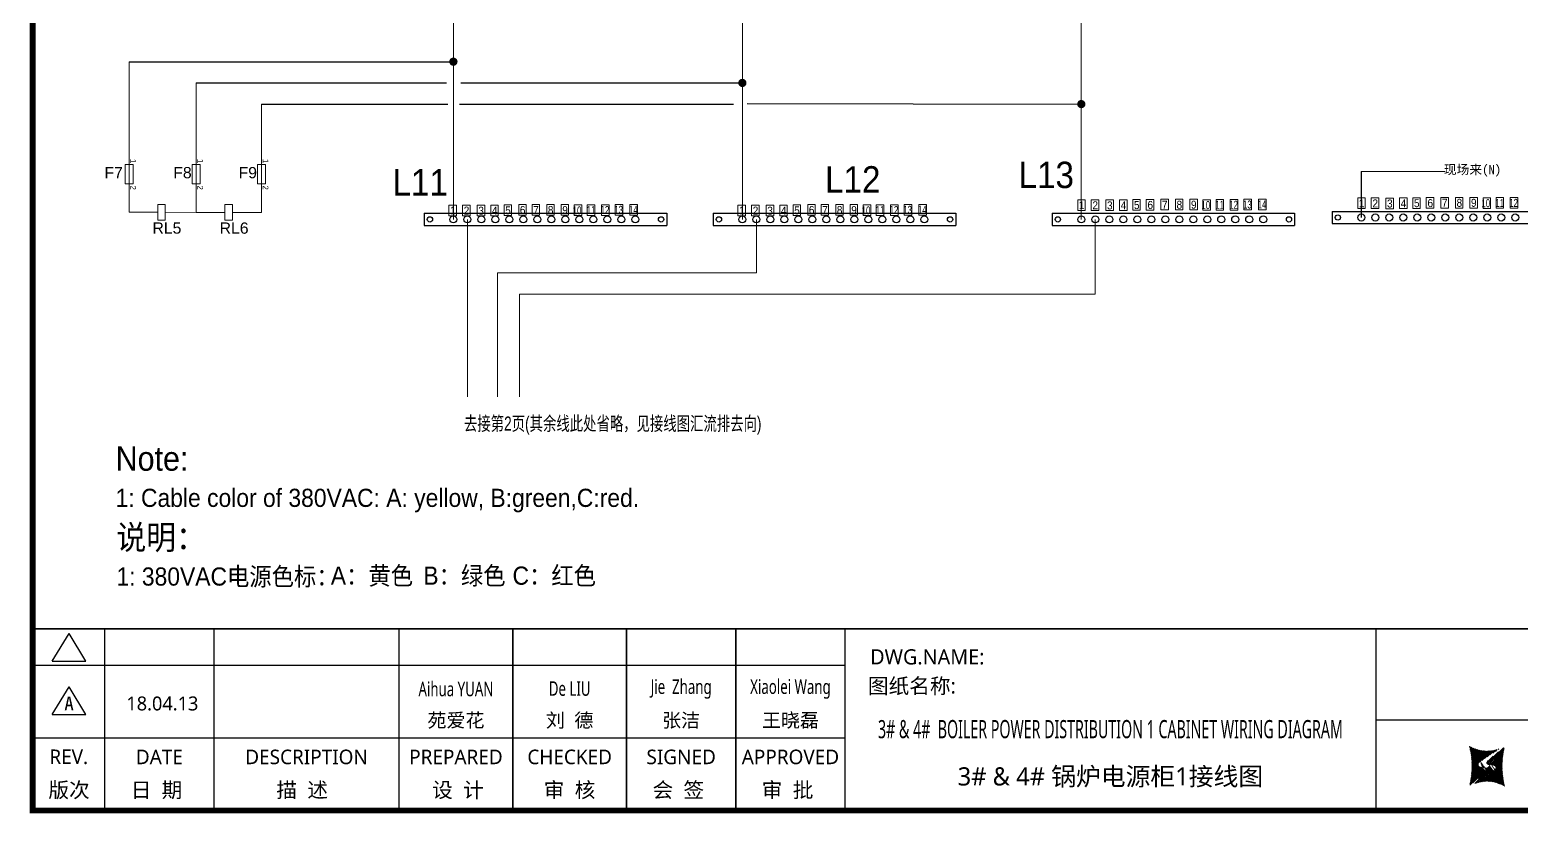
# Model space of a CAD drawing. Extents: x 81437 to 204847, y -54597 to -29444.
# Drawn here: x 91510 to 93971, y -36868 to -35573 of the extents above; entities that cross this region are included whole.
import ezdxf
from ezdxf.enums import TextEntityAlignment as Align

# ---------------------------------------------------------------- set-up
doc = ezdxf.new("R2010")
doc.units = 0
doc.header["$LTSCALE"] = 100
doc.header["$MEASUREMENT"] = 0
for name, color, linetype in [('t', 1, 'Continuous'), ('标准图框及表格', 7, 'Continuous'), ('空气开关', 7, 'Continuous')]:
    doc.layers.add(name, color=color, linetype=linetype)
doc.layers.add('细实线', color=7, linetype='Continuous', lineweight=20)
doc.styles.add('HZ', font='arial.ttf', dxfattribs={"width": 0.7})
doc.styles.get("Standard").update_dxf_attribs({"font": ''})
doc.styles.add('微软雅黑', font='')
doc.styles.get('Standard').set_extended_font_data('SimSun')
doc.styles.get('微软雅黑').set_extended_font_data('Microsoft YaHei')
pattern_1 = [(45, (-6.162819773475348, -58.86246267448996), (-0.736262898216564, 0.7362628982165641), [])]

# ---------------------------------------------------------------- blocks, each defined once
blk = doc.blocks.new('图框')
at = {"layer": '标准图框及表格'}
h = blk.add_hatch(dxfattribs=at)
h.set_pattern_fill('ANSI31', color=5, scale=8.329863809039892, style=0)
h.set_pattern_definition(pattern_1)
edge = h.paths.add_edge_path()
edge.add_arc((2393.094436262916, -3057.016314091056), 55.18534773488954, 238.1092081981581, 291.6531626184834)
edge.add_line((2413.457117633552, -3108.307481089123), (2382.362679957259, -3129.105284474292))
edge.add_arc((2232.744557938924, -3137.191253253037), 135.3602868968974, 346.3915348661821, 374.2500326978034)
edge.add_line((2364.304773850054, -3169.039594784347), (2391.343418124445, -3146.7148906974))
edge.add_line((2385.17637942767, -3139.143911424919), (2389.981166822123, -3139.761302572286))
edge.add_spline(control_points=[(2391.307199095063, -3146.750097628447), (2392.196661605914, -3145.885543305817), (2393.808172678844, -3144.319160410171), (2393.706362376579, -3140.114756849009), (2391.263680388605, -3139.875266105763), (2389.959101290711, -3139.747359722689)], knot_values=[0, 0, 0, 0, 6.844331067525468, 12.40042740766005, 18.76924275352248, 18.76924275352248, 18.76924275352248, 18.76924275352248], weights=[1, 1, 1, 1, 1, 1], degree=3, periodic=0)
edge.add_spline(control_points=[(2382.352543285211, -3129.127895979397), (2381.626555155563, -3129.73152025812), (2380.315378592357, -3130.821700626719), (2379.381276507607, -3132.24510027398), (2378.964379386169, -3132.880374753903)], knot_values=[0, 0, 0, 0, 5.253673658024614, 9.488438564008057, 9.488438564008057, 9.488438564008057, 9.488438564008057], weights=[1, 1, 1, 1, 1], degree=3, periodic=0)
edge.add_spline(control_points=[(2380.109845815059, -3131.144179531064), (2379.558651433159, -3131.767985770505), (2378.469607692277, -3133.249177120419), (2378.75000888206, -3136.59141356358), (2381.696031569307, -3138.758015293683), (2384.022624161043, -3139.007997601494), (2385.15175362843, -3139.129317677358)], knot_values=[10.66597461496156, 10.66597461496156, 10.66597461496156, 10.66597461496156, 18.97770399508879, 28.89455822145742, 41.119553648298, 52.64692538081317, 52.64692538081317, 52.64692538081317, 52.64692538081317], weights=[1, 1, 1, 1, 1, 1, 1], degree=3, periodic=0)
h = blk.add_hatch(dxfattribs=at)
h.set_pattern_fill('ANSI31', color=3, scale=8.329863809039892, style=0)
h.set_pattern_definition(pattern_1)
edge = h.paths.add_edge_path()
edge.add_line((2396.306912351669, -3134.638821765021), (2401.543221691929, -3135.303048767099))
edge.add_spline(control_points=[(2394.881673431148, -3127.632408877759), (2393.992210920092, -3128.496963200258), (2392.380699847337, -3130.063346096064), (2392.482510149457, -3134.26774965708), (2394.925192137576, -3134.507240400384), (2396.229771235499, -3134.635146783385)], knot_values=[0, 0, 0, 0, 6.844331067526932, 12.40042740766158, 18.76924275352342, 18.76924275352342, 18.76924275352342, 18.76924275352342], weights=[1, 1, 1, 1, 1, 1], degree=3, periodic=0)
edge.add_line((2421.884098676157, -3105.342911721815), (2394.845454401773, -3127.667615808762))
edge.add_spline(control_points=[(2406.462349776273, -3142.781070641064), (2406.85282482484, -3142.285248106444), (2407.700959278394, -3140.915136680455), (2407.438863643569, -3137.791092942495), (2404.4928409567, -3135.624491212552), (2402.166248364556, -3135.374508904741), (2401.037118897577, -3135.253188828716)], knot_values=[12.65408913243743, 12.65408913243743, 12.65408913243743, 12.65408913243743, 18.97770399508879, 28.89455822145742, 41.119553648298, 52.64692538081317, 52.64692538081317, 52.64692538081317, 52.64692538081317], weights=[1, 1, 1, 1, 1, 1, 1], degree=3, periodic=0)
edge.add_line((2405.463463917236, -3143.838156073773), (2406.618423075823, -3142.594514654259))
edge.add_line((2403.858524028219, -3145.261600863971), (2405.463463917236, -3143.838156073904))
edge.add_line((2372.73175489228, -3166.075025417009), (2403.826192568573, -3145.277222031841))
edge.add_arc((2393.094436262916, -3217.366192415033), 55.18534773488965, 58.10920819815809, 111.6531626184834)
edge.add_arc((2553.444314586908, -3137.191253253037), 135.360286896897, 166.3915348661823, 194.2500326978024)
at = {"color": 7}
for p, q in [((2209.47921527367, -2910.443887418679), (2209.47921527367, -3210.443887418679)), ((-6.162819773475348, -2970.443887418679), (1333.995352829523, -2970.443887418679)), ((2209.47921527367, -3060.443887418679), (3109.47921527367, -3060.443887418679)), ((-6.162819773475348, -3090.443887418679), (1333.995352829523, -3090.443887418679))]:
    blk.add_line(p, q, dxfattribs=at)
at = {"color": 7, "const_width": 3}
blk.add_lwpolyline([(4109.47921527367, -2910.443887418679), (-6.162819773475348, -2910.443887418679)], dxfattribs=at)
at = {"layer": 't', "color": 7}
for p, q in [((25.78656344305637, -2963.855076038152), (53.73638948711596, -2917.984787991318)), ((81.68621553114644, -2963.855076038152), (53.73638948711596, -2917.984787991318)), ((25.78656344305637, -2963.855076038152), (81.68621553114644, -2963.855076038152)), ((25.78656344305637, -3051.839702165522), (53.73638948711596, -3005.969414118631)), ((81.68621553114644, -3051.839702165522), (53.73638948711596, -3005.969414118631)), ((25.78656344305637, -3051.839702165522), (81.68621553114644, -3051.839702165522))]:
    blk.add_line(p, q, dxfattribs=at)
at = {"layer": 't', "color": 7, "const_width": 9.61519705431492}
blk.add_lwpolyline([(4109.47921527367, -3210.443887418679), (4109.47921527367, -58.86246267448996), (-6.162819773475348, -58.86246267448996), (-6.162819773475348, -3210.443887418679)], close=True, dxfattribs=at)
at = {"layer": 't', "color": 7, "const_width": 2.40379926357873}
for points in [[(112.6024995874977, -2911.645787050457), (112.6024995874977, -3210.443887418679)], [(292.8874443558816, -2911.645787050457), (292.8874443558816, -3210.443887418679)], [(598.2254953145239, -2911.645787050457), (598.2254953145239, -3215.27550872017)], [(785.8254793036103, -2911.645787050457), (785.8254793036103, -3215.27550872017)], [(973.4254632926677, -2911.645787050457), (973.4254632926677, -3215.27550872017)], [(1153.71040806111, -2911.645787050457), (1153.71040806111, -3215.27550872017)], [(1333.995352829523, -2911.645787050457), (1333.995352829523, -3215.27550872017)]]:
    blk.add_lwpolyline(points, dxfattribs=at)
at = {"color": 7, "style": '微软雅黑', "flags": 8}
for tag, p, height in [('DWG.NAME:', (1375.473639447489, -2969.2419877869), 25), ('DWG.NO.:', (3122.023352488108, -3089.264933317976), 24), ('图纸编号', (3309.199899152482, -3111.267140832559), 24), ('FILENO.:', (3122.509725826509, -3164.966587124836), 24), ('文档号', (3311.563545755656, -3182.994948628203), 24)]:
    blk.add_attdef(tag, p, '', height=height, dxfattribs=at)
at = {"color": 7, "style": '微软雅黑', "width": 0.8, "flags": 8}
for tag, p, height in [('PROJECTNAME:', (3119.317365890063, -2971.670387076527), 24), ('PROJECT_NAME', (3324.743137664682, -2969.191656158461), 25)]:
    blk.add_attdef(tag, p, '', height=height, dxfattribs=at)
at = {"color": 7, "style": '微软雅黑', "flags": 8}
for tag, height, width, p in [('RENLIU', 24, 0.7, (692.0254873090671, -3009.243060483925)), ('SHUFENWANG', 24, 0.7, (879.6254712981536, -3009.243060483925)), ('FANGHOU', 24, 0.7, (1063.567935676903, -3009.243060483925)), ('DANDANLI', 24, 0.7, (1243.852880445316, -3009.243060483925)), ('#10STATIONONTROLCABINETCOVER', 30, 0.6, (1771.737284051596, -3076.044837234568)), ('HANGZHOUHOLLYSYSAUTOMATIONCO.,LTD.', 24, 0.7, (2763.919484516009, -3104.577265918681))]:
    blk.add_attdef(tag, text='', height=height, dxfattribs=dict(at, width=width)).set_placement(p, align=Align.MIDDLE)
for tag, p in [('图纸名称:', (1371.649552043295, -3024.785799731683)), ('项目名称', (3272.897224152879, -3045.626842364768))]:
    blk.add_attdef(tag, text='', height=25, dxfattribs=at).set_placement(p, align=Align.BOTTOM_LEFT)
at = {"color": 7, "flags": 8}
blk.add_attdef('A', text='', height=23, dxfattribs=at).set_placement((53.73638948711596, -3033.744016823508), align=Align.MIDDLE)
at = {"color": 7, "style": '微软雅黑', "flags": 8}
for tag, height, p in [('设计时间', 23, (207.7030023673433, -3033.744016823508)), ('刘仁', 23, (692.0254873090671, -3061.050838701933)), ('王姝芬', 23, (879.6254712981536, -3061.050838701933)), ('侯方', 23, (1063.567935676903, -3061.050838701933)), ('李丹丹', 23, (1243.852880445316, -3061.050838701933)), ('PAGEXOFX', 24, (3947.55098377166, -3097.943887418679)), ('REV.', 24, (53.21983990701119, -3121.911417548025)), ('DATE', 24, (202.7449719716897, -3121.911417548025)), ('DESCRIPTION', 24, (445.5564698352027, -3121.911417548025)), ('PREPARED', 24, (692.0254873090671, -3121.911417548025)), ('CHECKED', 24, (879.625471298139, -3121.911417548025)), ('SIGNED', 24, (1063.567935676889, -3121.911417548025)), ('APPROVED', 24, (1243.852880445316, -3121.911417548025)), ('图纸名称', 30, (1771.737284051596, -3153.557526718527)), ('第几页共几页', 24, (3947.55098377166, -3172.943887418679))]:
    blk.add_attdef(tag, text='', height=height, dxfattribs=at).set_placement(p, align=Align.MIDDLE)
at = {"layer": 't', "color": 7, "style": '微软雅黑'}
for s, p in [('版次', (53.73638948711596, -3176.462903945333)), ('日  期', (198.0371495971121, -3176.462903945333)), ('描  述', (438.3267756979694, -3176.462903945333)), ('设  计', (695.3342144116759, -3176.462903945333)), ('审  核', (879.4319590690502, -3176.462903945333)), ('会  签', (1058.860113302311, -3176.462903945333)), ('审  批', (1239.145058070724, -3176.462903945333))]:
    blk.add_text(s, height=25, dxfattribs=at).set_placement(p, align=Align.MIDDLE_CENTER)
at = {"layer": '标准图框及表格', "color": 5, "style": 'HZ'}
for s, p in [('pgqh', (2367.722055843864, -3118.539690870716)), ('hollilas', (2367.889081852576, -3144.830947292762))]:
    blk.add_text(s, height=5.205656721233694, dxfattribs=at).set_placement(p)
at = {"layer": '标准图框及表格', "color": 3, "style": 'HZ'}
for s, height, p in [('auto', 8.676094535389492, (2394.744307490306, -3133.062499086471)), ('hollysys', 4.338047267694746, (2396.375285240625, -3158.593924068552))]:
    blk.add_text(s, height=height, dxfattribs=at).set_placement(p)

msp = doc.modelspace()

# ---------------------------------------------------------------- linework, layer by layer
at = {"color": 2}
msp.add_line((91674.09628150487, -35625.58128195281), (92209.21004519302, -35625.52421730119), dxfattribs=at)
at = {"color": 3}
for p, q in [((91785.03622230132, -35660.62728195282), (92197.6595879154, -35660.58193157179)), ((92221.491466038, -35660.57931227089), (92685.96508371606, -35660.53684535448))]:
    msp.add_line(p, q, dxfattribs=at)
at = {"color": 1}
for p, q in [((91892.61550977475, -35695.67328195286), (92199.89399017884, -35695.63545777467)), ((92219.256813302, -35695.63307432475), (92671.45066066878, -35695.58649202004)), ((92694.06558420844, -35694.5663855293), (93241.76168826601, -35695.53616349947))]:
    msp.add_line(p, q, dxfattribs=at)
msp.add_line((93707.0869869768, -35806.54151918166), (93707.0869869768, -35882.71151918163))
at = {"color": 6}
for p, q in [((92161.23011640654, -35875.81115896066), (92561.23011640654, -35875.81115896066)), ((92161.23011640654, -35875.81115896066), (92161.23011640654, -35895.81115896066)), ((92161.23011640654, -35895.81115896066), (92561.23011640654, -35895.81115896066)), ((92561.23011640654, -35875.81115896066), (92561.23011640654, -35895.81115896066)), ((92637.98215722416, -35875.81115895596), (93037.98215722416, -35875.81115895596)), ((92637.98215722416, -35875.81115895596), (92637.98215722416, -35895.81115895596)), ((92637.98215722416, -35895.81115895596), (93037.98215722416, -35895.81115895596)), ((93037.98215722416, -35875.81115895596), (93037.98215722416, -35895.81115895596)), ((93037.98215722416, -35875.81115895596), (93037.98215722416, -35895.81115895596)), ((93197.12937744783, -35875.81115896066), (93597.12937744783, -35875.81115896066)), ((93197.12937744783, -35875.81115896066), (93197.12937744783, -35895.81115896066)), ((93197.12937744783, -35895.81115896066), (93597.12937744783, -35895.81115896066)), ((93597.12937744783, -35875.81115896066), (93597.12937744783, -35895.81115896066)), ((93597.12937744783, -35875.81115896066), (93597.12937744783, -35895.81115896066)), ((93659.07930023629, -35872.70311440713), (94059.07930023629, -35872.70311440713)), ((93659.07930023629, -35872.70311440713), (93659.07930023629, -35892.70311440713)), ((93659.07930023629, -35892.70311440713), (94059.07930023629, -35892.70311440713))]:
    msp.add_line(p, q, dxfattribs=at)
for centre, radius in [((92170.59826000173, -35885.8200354986), 4.356000000000001), ((92170.59826000173, -35885.8200354986), 4.356000000000001), ((92209.23780314706, -35885.81956373516), 5.808000000000001), ((92232.32605209335, -35885.7979498856), 5.808000000000001), ((92232.32605209335, -35885.81956373516), 5.808000000000001), ((92255.41430103965, -35885.7979498856), 5.808000000000001), ((92255.41430103965, -35885.81956373516), 5.808000000000001), ((92278.50254998595, -35885.7979498856), 5.808000000000001), ((92278.50254998595, -35885.81956373516), 5.808000000000001), ((92301.59079893224, -35885.7979498856), 5.808000000000001), ((92301.59079893224, -35885.81956373516), 5.808000000000001), ((92324.67904787854, -35885.7979498856), 5.808000000000001), ((92324.67904787854, -35885.81956373516), 5.808000000000001), ((92347.76729682484, -35885.7979498856), 5.808000000000001), ((92347.76729682484, -35885.81956373516), 5.808000000000001), ((92370.85554577113, -35885.7979498856), 5.808000000000001), ((92370.85554577113, -35885.81956373516), 5.808000000000001), ((92393.94379471743, -35885.7979498856), 5.808000000000001), ((92393.94379471743, -35885.81956373516), 5.808000000000001), ((92417.03204366373, -35885.7979498856), 5.808000000000001), ((92417.03204366373, -35885.81956373516), 5.808000000000001), ((92440.12029261002, -35885.7979498856), 5.808000000000001), ((92440.12029261002, -35885.81956373516), 5.808000000000001), ((92463.20854155632, -35885.7979498856), 5.808000000000001), ((92463.20854155632, -35885.81956373516), 5.808000000000001), ((92486.29679050262, -35885.7979498856), 5.808000000000001), ((92486.29679050262, -35885.81956373516), 5.808000000000001), ((92509.38503944891, -35885.7979498856), 5.808000000000001), ((92551.86197281136, -35885.8200354986), 4.356000000000001), ((92551.86197281136, -35885.8200354986), 4.356000000000001), ((92647.35030081935, -35885.8200354939), 4.356000000000001), ((92647.35030081935, -35885.8200354939), 4.356000000000001), ((92685.98984396468, -35885.81956373046), 5.808000000000001), ((92709.07809291098, -35885.7979498809), 5.808000000000001), ((92709.07809291098, -35885.81956373046), 5.808000000000001), ((92732.16634185727, -35885.7979498809), 5.808000000000001), ((92732.16634185727, -35885.81956373046), 5.808000000000001), ((92755.25459080357, -35885.7979498809), 5.808000000000001), ((92755.25459080357, -35885.81956373046), 5.808000000000001), ((92778.34283974986, -35885.7979498809), 5.808000000000001), ((92778.34283974986, -35885.81956373046), 5.808000000000001), ((92801.43108869616, -35885.7979498809), 5.808000000000001), ((92801.43108869616, -35885.81956373046), 5.808000000000001), ((92824.51933764246, -35885.7979498809), 5.808000000000001), ((92824.51933764246, -35885.81956373046), 5.808000000000001), ((92847.60758658875, -35885.7979498809), 5.808000000000001), ((92847.60758658875, -35885.81956373046), 5.808000000000001), ((92870.69583553505, -35885.7979498809), 5.808000000000001), ((92870.69583553505, -35885.81956373046), 5.808000000000001), ((92893.78408448135, -35885.7979498809), 5.808000000000001), ((92893.78408448135, -35885.81956373046), 5.808000000000001), ((92916.87233342764, -35885.7979498809), 5.808000000000001), ((92916.87233342764, -35885.81956373046), 5.808000000000001), ((92939.96058237394, -35885.7979498809), 5.808000000000001), ((92939.96058237394, -35885.81956373046), 5.808000000000001), ((92963.04883132024, -35885.7979498809), 5.808000000000001), ((92963.04883132024, -35885.81956373046), 5.808000000000001), ((92986.13708026653, -35885.7979498809), 5.808000000000001), ((93028.61401362898, -35885.8200354939), 4.356000000000001), ((93028.61401362898, -35885.8200354939), 4.356000000000001), ((93206.49752104301, -35885.8200354986), 4.356000000000001), ((93206.49752104301, -35885.8200354986), 4.356000000000001), ((93245.13706418834, -35885.81956373516), 5.808000000000001), ((93268.22531313464, -35885.7979498856), 5.808000000000001), ((93268.22531313464, -35885.81956373516), 5.808000000000001), ((93291.31356208093, -35885.7979498856), 5.808000000000001), ((93291.31356208093, -35885.81956373516), 5.808000000000001), ((93314.40181102723, -35885.7979498856), 5.808000000000001), ((93314.40181102723, -35885.81956373516), 5.808000000000001), ((93337.49005997353, -35885.7979498856), 5.808000000000001), ((93337.49005997353, -35885.81956373516), 5.808000000000001), ((93360.57830891982, -35885.7979498856), 5.808000000000001), ((93360.57830891982, -35885.81956373516), 5.808000000000001), ((93383.66655786612, -35885.7979498856), 5.808000000000001), ((93383.66655786612, -35885.81956373516), 5.808000000000001), ((93406.75480681242, -35885.7979498856), 5.808000000000001), ((93406.75480681242, -35885.81956373516), 5.808000000000001), ((93429.84305575871, -35885.7979498856), 5.808000000000001), ((93429.84305575871, -35885.81956373516), 5.808000000000001), ((93452.93130470501, -35885.7979498856), 5.808000000000001), ((93452.93130470501, -35885.81956373516), 5.808000000000001), ((93476.0195536513, -35885.7979498856), 5.808000000000001), ((93476.0195536513, -35885.81956373516), 5.808000000000001), ((93499.1078025976, -35885.7979498856), 5.808000000000001), ((93499.1078025976, -35885.81956373516), 5.808000000000001), ((93522.1960515439, -35885.7979498856), 5.808000000000001), ((93522.1960515439, -35885.81956373516), 5.808000000000001), ((93545.2843004902, -35885.7979498856), 5.808000000000001), ((93587.76123385264, -35885.8200354986), 4.356000000000001), ((93587.76123385264, -35885.8200354986), 4.356000000000001), ((93668.44744383148, -35882.71199094507), 4.356000000000001), ((93668.44744383148, -35882.71199094507), 4.356000000000001), ((93707.0869869768, -35882.71151918163), 5.808000000000001), ((93730.1752359231, -35882.68990533207), 5.808000000000001), ((93730.1752359231, -35882.71151918163), 5.808000000000001), ((93753.2634848694, -35882.68990533207), 5.808000000000001), ((93753.2634848694, -35882.71151918163), 5.808000000000001), ((93776.3517338157, -35882.68990533207), 5.808000000000001), ((93776.3517338157, -35882.71151918163), 5.808000000000001), ((93799.43998276199, -35882.68990533207), 5.808000000000001), ((93799.43998276199, -35882.71151918163), 5.808000000000001), ((93822.52823170829, -35882.68990533207), 5.808000000000001), ((93822.52823170829, -35882.71151918163), 5.808000000000001), ((93845.61648065459, -35882.68990533207), 5.808000000000001), ((93845.61648065459, -35882.71151918163), 5.808000000000001), ((93868.70472960088, -35882.68990533207), 5.808000000000001), ((93868.70472960088, -35882.71151918163), 5.808000000000001), ((93891.79297854718, -35882.68990533207), 5.808000000000001), ((93891.79297854718, -35882.71151918163), 5.808000000000001), ((93914.88122749348, -35882.68990533207), 5.808000000000001), ((93914.88122749348, -35882.71151918163), 5.808000000000001), ((93937.96947643977, -35882.68990533207), 5.808000000000001), ((93937.96947643977, -35882.71151918163), 5.808000000000001), ((93961.05772538607, -35882.68990533207), 5.808000000000001), ((93961.05772538607, -35882.71151918163), 5.808000000000001)]:
    msp.add_circle(centre, radius, dxfattribs=at)
at = {"layer": '细实线', "color": 2}
for p, q in [((92209.23780314706, -35885.81956373516), (92209.19185708083, -35454.9683847351)), ((91674.09628150487, -35625.58128195281), (91674.09628150488, -35874.16392034056)), ((92232.32605209335, -35885.7979498856), (92232.32605209335, -36178.66250211087))]:
    msp.add_line(p, q, dxfattribs=at)
at = {"layer": '细实线', "color": 3}
for p, q in [((92685.98984396468, -35885.81956373046), (92685.94646952912, -35491.17446545461)), ((91785.03622230132, -35660.62728195282), (91784.92541150919, -35874.18749047318)), ((92709.07809291098, -35885.8450486201), (92709.07809291098, -35974.08704862021)), ((92709.07809291098, -35974.06543477535), (92281.83780355987, -35974.06543477535)), ((92281.83780355987, -35974.06543477535), (92281.83780355987, -36178.68798700051))]:
    msp.add_line(p, q, dxfattribs=at)
at = {"layer": '细实线', "color": 1}
for p, q in [((93245.13706418834, -35885.81956373516), (93245.09381228482, -35534.4469806763)), ((91892.61550977475, -35695.67328195286), (91892.63425635545, -35874.25616254113)), ((93268.22531313464, -35885.81956373516), (93268.22531313464, -36009.10756373529)), ((93268.22531313464, -36009.11143477538), (92318.13780355988, -36009.11143477538)), ((92318.13780355988, -36009.11143477538), (92318.13780355988, -36178.68798700051))]:
    msp.add_line(p, q, dxfattribs=at)
at = {"layer": '细实线'}
for p, q in [((93845.22693414275, -35806.54151918166), (93707.0869869768, -35806.54151918166)), ((91721.49672245953, -35874.16392034056), (91674.09628150488, -35874.16392034056)), ((91832.32582452716, -35874.23258321), (91784.92538357254, -35874.23258321))]:
    msp.add_line(p, q, dxfattribs=at)
at = {"layer": '细实线', "color": 0}
for p, q in [((91784.92541150919, -35874.18749047318), (91733.75041982412, -35874.16392034056)), ((91892.61550977475, -35874.25615334262), (91844.57952189175, -35874.23258321))]:
    msp.add_line(p, q, dxfattribs=at)
at = {"layer": '细实线', "color": 7, "const_width": 6.795798436627199}
for points in [[(92205.85809204089, -35625.52421730119, 1), (92212.65389047761, -35625.52421730119, 1)], [(92682.61313056394, -35660.53684534978, 1), (92689.40892900067, -35660.53684534978, 1)], [(93241.76168826601, -35695.53616349947, 1), (93248.55748670273, -35695.53616349947, 1)]]:
    msp.add_lwpolyline(points, format="xyb", close=True, dxfattribs=at)
at = {"layer": '细实线', "color": 0}
for points in [[(91680.70461854368, -35795.15783417794), (91680.70461854368, -35827.29190175265), (91667.48794446609, -35827.29190175265), (91667.48794446609, -35795.15783417794)], [(91791.50982846798, -35795.15783417794), (91791.50982846798, -35827.29190175265), (91778.2931543904, -35827.29190175265), (91778.2931543904, -35795.15783417794)], [(91899.22384681353, -35795.15783417794), (91899.22384681353, -35827.29190175265), (91886.00717273596, -35827.29190175265), (91886.00717273596, -35795.15783417794)]]:
    msp.add_lwpolyline(points, close=True, dxfattribs=at)
at = {"layer": '细实线'}
for points in [[(91733.75041982412, -35861.43405162595), (91733.75041982412, -35886.89378905517), (91721.49672245953, -35886.89378905517), (91721.49672245953, -35861.43405162595)], [(91844.57952189176, -35861.50271449539), (91844.57952189176, -35886.9624519246), (91832.32582452717, -35886.9624519246), (91832.32582452717, -35861.50271449539)]]:
    msp.add_lwpolyline(points, close=True, dxfattribs=at)
at = {"layer": '细实线', "color": 7}
for points in [[(92201.98894227819, -35862.13976344078), (92214.4405865101, -35862.13976344078), (92214.4405865101, -35879.70852174061), (92201.98894227819, -35879.70852174061)], [(92224.41590553221, -35862.33783035661), (92236.86754976412, -35862.33783035661), (92236.86754976412, -35879.90658865643), (92224.41590553221, -35879.90658865643)], [(92248.4283186418, -35862.53583723395), (92260.87996287372, -35862.53583723395), (92260.87996287372, -35880.10459553378), (92248.4283186418, -35880.10459553378)], [(92270.94072274616, -35862.36298647595), (92283.39236697808, -35862.36298647595), (92283.39236697808, -35879.93174477577), (92270.94072274616, -35879.93174477577)], [(92292.85368162752, -35861.94443282102), (92305.30532585943, -35861.94443282102), (92305.30532585943, -35879.51319112084), (92292.85368162752, -35879.51319112084)], [(92317.01423458822, -35861.33200585198), (92329.46587882013, -35861.33200585198), (92329.46587882013, -35878.9007641518), (92317.01423458822, -35878.9007641518)], [(92339.12085916805, -35861.36418647243), (92351.57250339996, -35861.36418647243), (92351.57250339996, -35878.93294477226), (92339.12085916805, -35878.93294477226)], [(92363.18665382537, -35861.38375901398), (92375.63829805728, -35861.38375901398), (92375.63829805728, -35878.9525173138), (92363.18665382537, -35878.9525173138)], [(92386.96241113418, -35861.35001739328), (92399.4140553661, -35861.35001739328), (92399.4140553661, -35878.91877569311), (92386.96241113418, -35878.91877569311)], [(92408.70355665387, -35862.04706404157), (92421.15520088578, -35862.04706404157), (92421.15520088578, -35879.61582234139), (92408.70355665387, -35879.61582234139)], [(92430.19679639585, -35861.62845034817), (92442.64844062776, -35861.62845034817), (92442.64844062776, -35879.19720864799), (92430.19679639585, -35879.19720864799)], [(92453.62867206542, -35861.61748878157), (92466.08031629733, -35861.61748878157), (92466.08031629733, -35879.18624708139), (92453.62867206542, -35879.18624708139)], [(92476.21358943527, -35861.223276181), (92488.66523366718, -35861.223276181), (92488.66523366718, -35878.79203448082), (92476.21358943527, -35878.79203448082)], [(92500.49242340459, -35861.08008442767), (92512.9440676365, -35861.08008442767), (92512.9440676365, -35878.6488427275), (92500.49242340459, -35878.6488427275)], [(92678.7409830958, -35862.13976343608), (92691.19262732772, -35862.13976343608), (92691.19262732772, -35879.70852173591), (92678.7409830958, -35879.70852173591)], [(92701.16794634983, -35862.33783035191), (92713.61959058174, -35862.33783035191), (92713.61959058174, -35879.90658865173), (92701.16794634983, -35879.90658865173)], [(92725.18035945942, -35862.53583722925), (92737.63200369134, -35862.53583722925), (92737.63200369134, -35880.10459552908), (92725.18035945942, -35880.10459552908)], [(92747.69276356378, -35862.36298647125), (92760.1444077957, -35862.36298647125), (92760.1444077957, -35879.93174477107), (92747.69276356378, -35879.93174477107)], [(92769.60572244514, -35861.94443281632), (92782.05736667705, -35861.94443281632), (92782.05736667705, -35879.51319111614), (92769.60572244514, -35879.51319111614)], [(92793.76627540584, -35861.33200584728), (92806.21791963775, -35861.33200584728), (92806.21791963775, -35878.9007641471), (92793.76627540584, -35878.9007641471)], [(92815.87289998567, -35861.36418646773), (92828.32454421758, -35861.36418646773), (92828.32454421758, -35878.93294476756), (92815.87289998567, -35878.93294476756)], [(92839.93869464299, -35861.38375900928), (92852.3903388749, -35861.38375900928), (92852.3903388749, -35878.9525173091), (92839.93869464299, -35878.9525173091)], [(92863.7144519518, -35861.35001738858), (92876.16609618372, -35861.35001738858), (92876.16609618372, -35878.91877568841), (92863.7144519518, -35878.91877568841)], [(92885.45559747149, -35862.04706403687), (92897.9072417034, -35862.04706403687), (92897.9072417034, -35879.61582233669), (92885.45559747149, -35879.61582233669)], [(92906.94883721347, -35861.62845034347), (92919.40048144538, -35861.62845034347), (92919.40048144538, -35879.19720864329), (92906.94883721347, -35879.19720864329)], [(92930.38071288304, -35861.61748877687), (92942.83235711495, -35861.61748877687), (92942.83235711495, -35879.18624707669), (92930.38071288304, -35879.18624707669)], [(92952.96563025289, -35861.2232761763), (92965.4172744848, -35861.2232761763), (92965.4172744848, -35878.79203447612), (92952.96563025289, -35878.79203447612)], [(92977.24446422221, -35861.08008442297), (92989.69610845413, -35861.08008442297), (92989.69610845413, -35878.6488427228), (92977.24446422221, -35878.6488427228)], [(93239.19872630485, -35853.38915629288), (93251.65037053676, -35853.38915629288), (93251.65037053676, -35870.9579145927), (93239.19872630485, -35870.9579145927)], [(93261.62568955887, -35853.5872232087), (93274.07733379079, -35853.5872232087), (93274.07733379079, -35871.15598150852), (93261.62568955887, -35871.15598150852)], [(93285.63810266847, -35853.78523008605), (93298.08974690038, -35853.78523008605), (93298.08974690038, -35871.35398838587), (93285.63810266847, -35871.35398838587)], [(93308.15050677283, -35853.61237932804), (93320.60215100474, -35853.61237932804), (93320.60215100474, -35871.18113762786), (93308.15050677283, -35871.18113762786)], [(93330.06346565418, -35853.19382567312), (93342.5151098861, -35853.19382567312), (93342.5151098861, -35870.76258397294), (93330.06346565418, -35870.76258397294)], [(93352.4195959438, -35853.03216754433), (93364.87124017571, -35853.03216754433), (93364.87124017571, -35870.60092584415), (93352.4195959438, -35870.60092584415)], [(93376.33064319471, -35852.61357932453), (93388.78228742663, -35852.61357932453), (93388.78228742663, -35870.18233762435), (93376.33064319471, -35870.18233762435)], [(93400.39643785203, -35852.63315186607), (93412.84808208395, -35852.63315186607), (93412.84808208395, -35870.2019101659), (93400.39643785203, -35870.2019101659)], [(93424.17219516085, -35852.59941024538), (93436.62383939276, -35852.59941024538), (93436.62383939276, -35870.1681685452), (93424.17219516085, -35870.1681685452)], [(93445.91334068053, -35853.29645689366), (93458.36498491245, -35853.29645689366), (93458.36498491245, -35870.86521519348), (93445.91334068053, -35870.86521519348)], [(93467.40658042251, -35852.87784320026), (93479.85822465442, -35852.87784320026), (93479.85822465442, -35870.44660150008), (93467.40658042251, -35870.44660150008)], [(93490.83845609208, -35852.86688163366), (93503.290100324, -35852.86688163366), (93503.290100324, -35870.43563993349), (93490.83845609208, -35870.43563993349)], [(93513.42337346193, -35852.47266903309), (93525.87501769385, -35852.47266903309), (93525.87501769385, -35870.04142733292), (93513.42337346193, -35870.04142733292)], [(93537.70220743126, -35852.32947727977), (93550.15385166317, -35852.32947727977), (93550.15385166317, -35869.89823557959), (93537.70220743126, -35869.89823557959)], [(93701.14864909332, -35850.28111173934), (93713.60029332523, -35850.28111173934), (93713.60029332523, -35867.84987003916), (93701.14864909332, -35867.84987003916)], [(93723.57561234734, -35850.47917865517), (93736.02725657925, -35850.47917865517), (93736.02725657925, -35868.04793695499), (93723.57561234734, -35868.04793695499)], [(93747.58802545693, -35850.67718553251), (93760.03966968885, -35850.67718553251), (93760.03966968885, -35868.24594383233), (93747.58802545693, -35868.24594383233)], [(93770.1004295613, -35850.50433477451), (93782.55207379321, -35850.50433477451), (93782.55207379321, -35868.07309307433), (93770.1004295613, -35868.07309307433)], [(93792.01338844265, -35850.08578111958), (93804.46503267456, -35850.08578111958), (93804.46503267456, -35867.6545394194), (93792.01338844265, -35867.6545394194)], [(93814.36951873226, -35849.92412299079), (93826.82116296417, -35849.92412299079), (93826.82116296417, -35867.49288129061), (93814.36951873226, -35867.49288129061)], [(93838.28056598318, -35849.50553477099), (93850.7322102151, -35849.50553477099), (93850.7322102151, -35867.07429307081), (93838.28056598318, -35867.07429307081)], [(93862.3463606405, -35849.52510731254), (93874.79800487241, -35849.52510731254), (93874.79800487241, -35867.09386561236), (93862.3463606405, -35867.09386561236)], [(93886.12211794931, -35849.49136569184), (93898.57376218123, -35849.49136569184), (93898.57376218123, -35867.06012399167), (93886.12211794931, -35867.06012399167)], [(93907.863263469, -35850.18841234013), (93920.31490770091, -35850.18841234013), (93920.31490770091, -35867.75717063995), (93907.863263469, -35867.75717063995)], [(93929.35650321098, -35849.76979864672), (93941.80814744289, -35849.76979864672), (93941.80814744289, -35867.33855694655), (93929.35650321098, -35867.33855694655)], [(93952.78837888055, -35849.75883708013), (93965.24002311246, -35849.75883708013), (93965.24002311246, -35867.32759537995), (93952.78837888055, -35867.32759537995)]]:
    msp.add_lwpolyline(points, close=True, dxfattribs=at)

# ---------------------------------------------------------------- block references
at = {"color": 1}
ref = msp.add_blockref('图框', (91521.4415027287, -33651.23391940312), dxfattribs=at)
ref.add_attrib('图纸名称:', '图纸名称:', dxfattribs={"color": 7, "height": 25, "style": '微软雅黑', "flags": 8}).set_placement((92893.091054772, -36676.01971913481), align=Align.BOTTOM_LEFT)
ref.add_attrib('#10STATIONONTROLCABINETCOVER', '3# & 4#  BOILER POWER DISTRIBUTION 1 CABINET WIRING DIAGRAM', dxfattribs={"color": 7, "height": 30, "style": '微软雅黑', "width": 0.6, "flags": 8}).set_placement((93293.1787867803, -36727.27875663769), align=Align.MIDDLE)
ref.add_attrib('DWG.NAME:', 'DWG.NAME:', (92896.91514217619, -36620.47590719003), dxfattribs={"color": 7, "height": 25, "style": '微软雅黑', "flags": 8})
ref.add_attrib('DANDANLI', 'Xiaolei Wang', dxfattribs={"color": 7, "height": 24, "style": '微软雅黑', "width": 0.6999999999999998, "flags": 8}).set_placement((92765.29438317401, -36660.47697988705), align=Align.MIDDLE)
ref.add_attrib('FANGHOU', 'Jie  Zhang', dxfattribs={"color": 7, "height": 24, "style": '微软雅黑', "width": 0.6999999999999998, "flags": 8}).set_placement((92585.0094384056, -36660.47697988705), align=Align.MIDDLE)
ref.add_attrib('SHUFENWANG', 'De LIU', dxfattribs={"color": 7, "height": 24, "style": '微软雅黑', "width": 0.6999999999999998, "flags": 8}).set_placement((92401.06697402685, -36660.47697988705), align=Align.MIDDLE)
ref.add_attrib('RENLIU', 'Aihua YUAN', dxfattribs={"color": 7, "height": 24, "style": '微软雅黑', "width": 0.6999999999999998, "flags": 8}).set_placement((92213.46699003776, -36660.47697988705), align=Align.MIDDLE)
ref.add_attrib('APPROVED', 'APPROVED', dxfattribs={"color": 7, "height": 24, "style": '微软雅黑'}).set_placement((92765.29438317401, -36773.14533695115), align=Align.MIDDLE)
ref.add_attrib('SIGNED', 'SIGNED', dxfattribs={"color": 7, "height": 24, "style": '微软雅黑'}).set_placement((92585.0094384056, -36773.14533695115), align=Align.MIDDLE)
ref.add_attrib('CHECKED', 'CHECKED', dxfattribs={"color": 7, "height": 24, "style": '微软雅黑'}).set_placement((92401.06697402685, -36773.14533695115), align=Align.MIDDLE)
ref.add_attrib('PREPARED', 'PREPARED', dxfattribs={"color": 7, "height": 24, "style": '微软雅黑'}).set_placement((92213.46699003776, -36773.14533695115), align=Align.MIDDLE)
ref.add_attrib('DESCRIPTION', 'DESCRIPTION', dxfattribs={"color": 7, "height": 24, "style": '微软雅黑'}).set_placement((91966.9979725639, -36773.14533695115), align=Align.MIDDLE)
ref.add_attrib('DATE', 'DATE', dxfattribs={"color": 7, "height": 24, "style": '微软雅黑', "flags": 8}).set_placement((91724.1864747004, -36773.14533695115), align=Align.MIDDLE)
ref.add_attrib('REV.', 'REV.', dxfattribs={"color": 7, "height": 24, "style": '微软雅黑', "flags": 8}).set_placement((91574.66134263572, -36773.14533695115), align=Align.MIDDLE)
ref.add_attrib('A', 'A', dxfattribs={"color": 7, "height": 23, "flags": 8}).set_placement((91575.17789221581, -36684.97793622663), align=Align.MIDDLE)
ref.add_attrib('设计时间', '18.04.13', dxfattribs={"color": 7, "height": 23, "style": '微软雅黑', "flags": 8}).set_placement((91729.14450509605, -36684.97793622663), align=Align.MIDDLE)
ref.add_attrib('李丹丹', '王晓磊', dxfattribs={"color": 7, "height": 23, "style": '微软雅黑', "flags": 8}).set_placement((92765.29438317401, -36712.28475810506), align=Align.MIDDLE)
ref.add_attrib('侯方', '张洁', dxfattribs={"color": 7, "height": 23, "style": '微软雅黑', "flags": 8}).set_placement((92585.0094384056, -36712.28475810506), align=Align.MIDDLE)
ref.add_attrib('王姝芬', '刘  德', dxfattribs={"color": 7, "height": 23, "style": '微软雅黑', "flags": 8}).set_placement((92401.06697402685, -36712.28475810506), align=Align.MIDDLE)
ref.add_attrib('刘仁', '苑爱花', dxfattribs={"color": 7, "height": 23, "style": '微软雅黑', "flags": 8}).set_placement((92213.46699003776, -36712.28475810506), align=Align.MIDDLE)
ref.add_attrib('图纸名称', '3# & 4# 锅炉电源柜1接线图', dxfattribs={"color": 7, "height": 30, "style": '微软雅黑', "flags": 8}).set_placement((93293.1787867803, -36804.79144612165), align=Align.MIDDLE)

# ---------------------------------------------------------------- texts
at = {"style": 'HZ'}
for s, height, width, p in [('L12', 43.56, 0.9, (92822.44992688573, -35841.54248066917)), ('L13', 43.56, 0.9, (93141.63763306288, -35834.14585502035)), ('L11', 43.56, 0.9, (92108.75628820644, -35846.47473038709)), ('去接第2页(其余线此处省略，见接线图汇流排去向)', 23.1, 0.7, (92226.69052682245, -36234.3241245008))]:
    msp.add_text(s, height=height, dxfattribs=dict(at, width=width)).set_placement(p)
msp.add_text('现场来(N)', height=15.42867169077395).set_placement((93843.22773371257, -35811.24566955647))
at = {"color": 3, "style": 'HZ', "width": 0.9}
for s, height, p in [('Note:', 40, (91651.96011315173, -36300.73030198003)), ('1: Cable color of 380VAC: A: yellow, B:green,C:red.', 30, (91651.96011315173, -36360.47573826746)), ('说明：', 40, (91653.37756173356, -36430.61446615607)), ('说明：', 40, (91653.37756173356, -36430.61446615607)), ('1: 380VAC电源色标：', 30, (91653.37756173356, -36490.3599024435)), ('A：黄色', 30, (92007.03389458745, -36488.92828008473)), ('B：绿色', 30, (92159.65136347528, -36488.92844263562)), ('C：红色', 30, (92306.78955220492, -36488.92844263562))]:
    msp.add_text(s, height=height, dxfattribs=at).set_placement(p)
at = {"layer": '空气开关', "style": 'HZ'}
for s, width, p in [('1', 0.9, (92203.88928834097, -35877.69538546226)), ('2', 0.9, (92226.316251595, -35877.89345237808)), ('3', 0.9, (92250.32866470462, -35878.09145925543)), ('4', 0.9, (92272.84106880898, -35877.91860849743)), ('5', 0.9, (92294.7540276903, -35877.5000548425)), ('6', 0.9, (92318.914580651, -35876.88762787346)), ('7', 0.9, (92341.02120523083, -35876.91980849391)), ('8', 0.9, (92365.08699988815, -35876.93938103546)), ('9', 0.9, (92388.862757197, -35876.90563941476)), ('10', 0.7, (92406.14491262517, -35877.60268606304)), ('11', 0.7, (92429.29918480688, -35877.01962699758)), ('12', 0.7, (92452.07273999217, -35877.00866543099)), ('13', 0.7, (92474.65765736203, -35876.61445283042)), ('14', 0.7, (92498.93649133135, -35876.47126107709)), ('1', 0.9, (92680.64132915859, -35877.69538545756)), ('2', 0.9, (92703.06829241262, -35877.89345237338)), ('3', 0.9, (92727.08070552224, -35878.09145925073)), ('4', 0.9, (92749.5931096266, -35877.91860849273)), ('5', 0.9, (92771.50606850792, -35877.5000548378)), ('6', 0.9, (92795.66662146863, -35876.88762786876)), ('7', 0.9, (92817.77324604845, -35876.91980848921)), ('8', 0.9, (92841.83904070577, -35876.93938103076)), ('9', 0.9, (92865.61479801462, -35876.90563941006)), ('10', 0.7, (92882.89695344279, -35877.60268605834)), ('11', 0.7, (92906.0512256245, -35877.01962699288)), ('12', 0.7, (92928.8247808098, -35877.00866542629)), ('13', 0.7, (92951.40969817965, -35876.61445282572)), ('14', 0.7, (92975.68853214897, -35876.47126107239)), ('1', 0.9, (93241.09907236764, -35868.94477831436)), ('2', 0.9, (93263.52603562166, -35869.14284523018)), ('3', 0.9, (93287.53844873128, -35869.34085210753)), ('4', 0.9, (93310.05085283564, -35869.16800134952)), ('5', 0.9, (93331.96381171697, -35868.74944769459)), ('6', 0.9, (93354.31994200658, -35868.5877895658)), ('7', 0.9, (93378.2309892575, -35868.16920134601)), ('8', 0.9, (93402.29678391482, -35868.18877388755)), ('9', 0.9, (93426.07254122366, -35868.15503226686)), ('10', 0.7, (93443.35469665183, -35868.85207891514)), ('11', 0.7, (93466.50896883354, -35868.26901984967)), ('12', 0.7, (93489.28252401884, -35868.25805828309)), ('13', 0.7, (93511.86744138869, -35867.86384568251)), ('14', 0.7, (93536.14627535801, -35867.72065392919)), ('1', 0.9, (93703.0489951561, -35865.83673376082)), ('2', 0.9, (93725.47595841013, -35866.03480067664)), ('3', 0.9, (93749.48837151975, -35866.23280755399)), ('4', 0.9, (93772.00077562411, -35866.05995679599)), ('5', 0.9, (93793.91373450543, -35865.64140314106)), ('6', 0.9, (93816.26986479505, -35865.47974501227)), ('7', 0.9, (93840.18091204597, -35865.06115679247)), ('8', 0.9, (93864.24670670328, -35865.08072933402)), ('9', 0.9, (93888.02246401213, -35865.04698771332)), ('10', 0.7, (93905.3046194403, -35865.7440343616)), ('11', 0.7, (93928.45889162201, -35865.16097529614)), ('12', 0.7, (93951.2324468073, -35865.15001372955))]:
    msp.add_text(s, height=13.2, dxfattribs=dict(at, width=width)).set_placement(p)
at = {"layer": '细实线', "color": 7, "style": 'HZ'}
for s, p in [('1', (91676.1974124488, -35785.93072258805)), ('1', (91787.00262237313, -35785.93072258805)), ('1', (91894.71664071866, -35785.93072258805)), ('2', (91676.1974124488, -35829.80242842628)), ('2', (91787.00262237313, -35829.80242842628)), ('2', (91894.71664071866, -35829.80242842628))]:
    msp.add_text(s, height=9.309999999999999, rotation=270, dxfattribs=at).set_placement(p)
for s, p in [('F7', (91633.65466808263, -35817.96230723325)), ('F8', (91747.12692736324, -35817.96230723325)), ('F9', (91854.8409457088, -35817.96230723325)), ('RL5', (91712.79095005788, -35909.38432036559)), ('RL6', (91823.62005212552, -35909.45298323502))]:
    msp.add_text(s, height=18.62, dxfattribs=at).set_placement(p)

doc.saveas('drawing.dxf')
